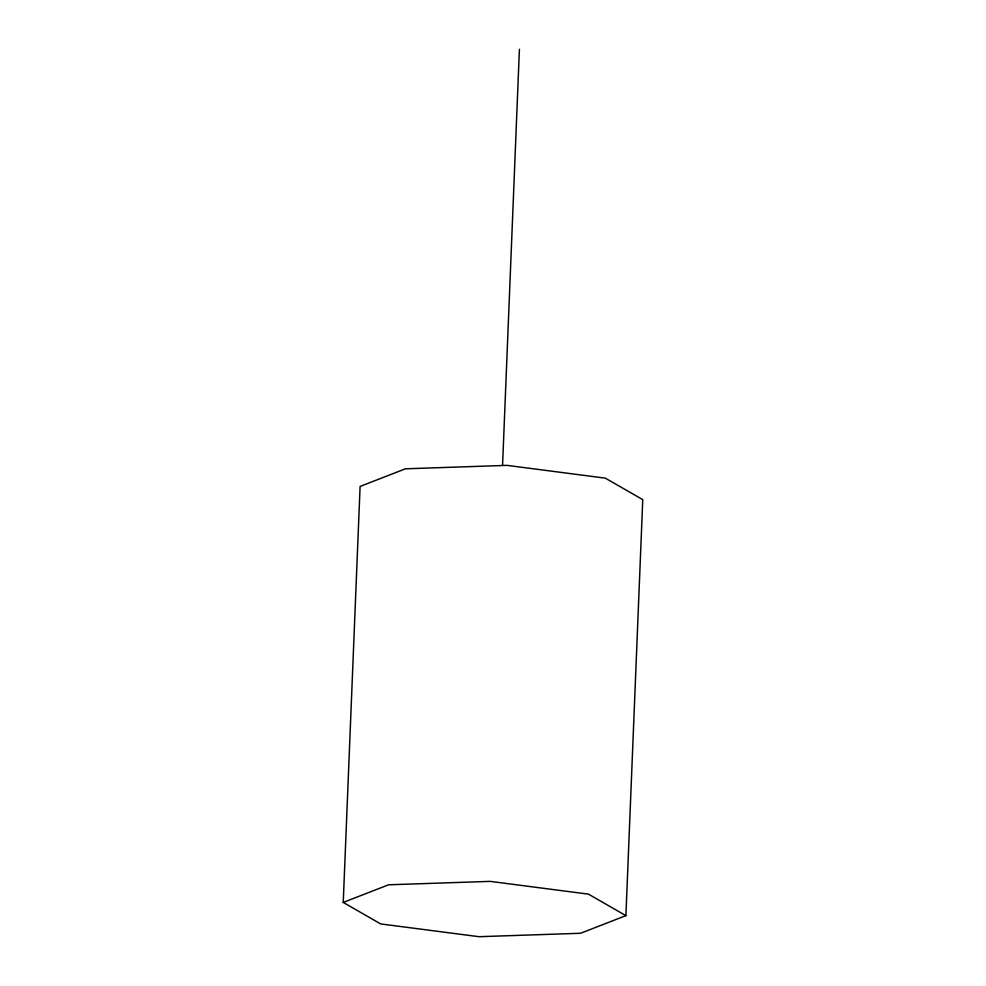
<?xml version="1.0" encoding="UTF-8"?>
<svg xmlns="http://www.w3.org/2000/svg" width="986" height="986" viewBox="0 0 986 986"><rect width="100%" height="100%" fill="white"/><g stroke="black" fill="none" stroke-linecap="round" stroke-linejoin="round"><path stroke-width="1.48" d="M343.239 902.424L360.1 486.431L405.431 468.806L507.014 465.367L605.305 478.148L642.761 499.643L625.9 915.637L580.569 933.274L478.986 936.7L380.695 923.931L343.239 902.424L388.583 884.799L490.153 881.373L588.457 894.142L625.9 915.637M502.552 465.392L519.412 49.3"/></g></svg>
